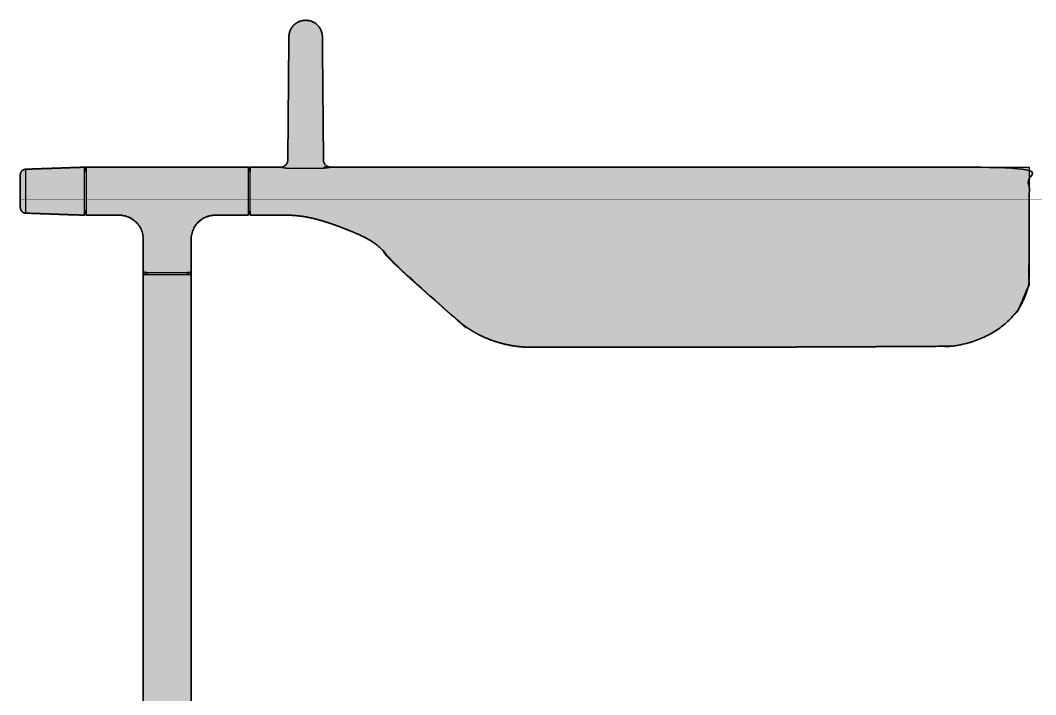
# Model space of a CAD drawing. Header units: millimetres. Extents: x -4 to 710, y 77 to 803.
# Drawn here: x 44.2 to 319.7, y 619.9 to 802.7 of the extents above; entities that cross this region are included whole.
import ezdxf

# ---------------------------------------------------------------- set-up
doc = ezdxf.new("R2010")
doc.units = ezdxf.units.MM
doc.layers.add('Blocks', color=7, linetype='Continuous')
doc.layers.add('Blocks$Fill', color=7, linetype='Continuous', true_color=0xffffff)
doc.layers.add('Blocks$Inner', color=7, linetype='Continuous', lineweight=25, true_color=0x007f00)
doc.layers.add('Blocks$Outline', color=7, linetype='Continuous', lineweight=35, true_color=0xff3f3f)

# ---------------------------------------------------------------- blocks, each defined once
blk = doc.blocks.new('Tab Table Lamp Side')
at = {"layer": 'Blocks$Fill'}
blk.add_hatch(color=256, dxfattribs=at).paths.add_polyline_path([(57.23, -0.8), (56.18, -0.8), (56.18, -1.3), (138.3, -1.3), (220.42, -1.3), (220.42, -0.8), (219.36, -0.8), (219.38, 0), (225.78, 0), (225.78, 8.05), (225.78, 8.1), (225.78, 8.14), (225.78, 8.19), (225.77, 8.24), (225.77, 8.29), (225.76, 8.34), (225.75, 8.39), (225.74, 8.43), (225.73, 8.48), (225.72, 8.53), (225.7, 8.58), (225.69, 8.62), (225.67, 8.67), (225.66, 8.72), (225.64, 8.76), (225.62, 8.81), (225.6, 8.85), (225.58, 8.89), (225.56, 8.93), (225.54, 8.98), (225.51, 9.02), (225.49, 9.06), (225.46, 9.1), (225.44, 9.14), (225.41, 9.18), (225.38, 9.21), (225.35, 9.25), (225.33, 9.29), (225.29, 9.32), (225.26, 9.36), (225.23, 9.39), (225.2, 9.43), (225.16, 9.46), (225.13, 9.5), (225.09, 9.53), (225.05, 9.56), (225.01, 9.59), (224.97, 9.62), (224.93, 9.65), (224.89, 9.68), (224.85, 9.71), (224.81, 9.73), (224.76, 9.76), (224.72, 9.78), (224.68, 9.8), (224.63, 9.83), (224.59, 9.85), (224.54, 9.87), (224.49, 9.88), (224.45, 9.9), (224.4, 9.92), (224.36, 9.93), (224.31, 9.94), (224.26, 9.96), (224.22, 9.97), (224.17, 9.98), (224.11, 9.99), (224.05, 10), (223.99, 10), (223.92, 10.01), (223.89, 10.01), (223.85, 10.01), (223.77, 10.01), (97.76, 10.01), (94.9, 59.19), (94.77, 62.09), (94.73, 65), (94.73, 75.11), (94.73, 295.43), (93.68, 295.43), (93.68, 295.93), (94.73, 295.93), (94.73, 298.74), (94.73, 304.95), (94.73, 305.09), (94.74, 305.24), (94.75, 305.38), (94.76, 305.53), (94.77, 305.68), (94.79, 305.83), (94.81, 305.98), (94.84, 306.13), (94.87, 306.28), (94.9, 306.44), (94.94, 306.59), (94.98, 306.74), (95.03, 306.89), (95.08, 307.04), (95.13, 307.19), (95.19, 307.34), (95.25, 307.49), (95.32, 307.64), (95.39, 307.79), (95.46, 307.94), (95.54, 308.08), (95.62, 308.23), (95.7, 308.37), (95.79, 308.51), (95.89, 308.65), (95.98, 308.79), (96.08, 308.92), (96.19, 309.05), (96.3, 309.18), (96.41, 309.31), (96.52, 309.43), (96.64, 309.55), (96.76, 309.67), (96.88, 309.78), (97.01, 309.89), (97.14, 310), (97.27, 310.11), (97.4, 310.21), (97.54, 310.3), (97.68, 310.4), (97.82, 310.49), (97.96, 310.57), (98.11, 310.65), (98.25, 310.73), (98.4, 310.8), (98.55, 310.87), (98.7, 310.94), (98.85, 311), (99, 311.06), (99.15, 311.11), (99.3, 311.16), (99.45, 311.21), (99.6, 311.25), (99.75, 311.29), (99.91, 311.32), (100.06, 311.35), (100.21, 311.37), (100.36, 311.4), (100.51, 311.42), (100.66, 311.43), (100.8, 311.44), (100.95, 311.45), (101.1, 311.46), (101.24, 311.46), (110.25, 311.46), (110.25, 312.51), (110.76, 312.51), (110.76, 311.49), (110.76, 311.46), (120.77, 311.46), (121.43, 311.45), (122.09, 311.42), (122.75, 311.38), (123.41, 311.33), (124.07, 311.26), (124.73, 311.17), (125.38, 311.07), (126.03, 310.96), (127.23, 310.72), (128.42, 310.44), (129.59, 310.12), (130.76, 309.78), (132.89, 309.09), (134.98, 308.33), (136.94, 307.58), (138.79, 306.82), (140.03, 306.28), (141.25, 305.7), (142.18, 305.23), (142.64, 304.98), (143.09, 304.72), (143.49, 304.48), (143.88, 304.23), (144.26, 303.97), (144.64, 303.71), (145.01, 303.43), (145.38, 303.13), (145.75, 302.83), (146.1, 302.51), (146.48, 302.15), (146.86, 301.77), (147.22, 301.38), (148.27, 300.16), (149.13, 299.2), (150.31, 297.97), (152, 296.34), (157.52, 291.28), (167.13, 282.86), (167.71, 282.37), (168.31, 281.9), (168.31, 281.9), (168.31, 281.89), (168.32, 281.89), (168.32, 281.89), (168.32, 281.89), (168.32, 281.89), (168.33, 281.88), (168.33, 281.88), (168.44, 281.8), (168.91, 281.45), (169.39, 281.12), (169.87, 280.79), (170.36, 280.47), (171.21, 279.95), (172.07, 279.46), (172.95, 278.99), (173.85, 278.56), (174.8, 278.14), (175.65, 277.79), (176.21, 277.58), (176.77, 277.38), (177.34, 277.19), (177.91, 277.01), (178.95, 276.72), (180.01, 276.46), (180.81, 276.28), (181.77, 276.1), (182.63, 275.97), (183.21, 275.89), (183.79, 275.82), (184.38, 275.77), (184.96, 275.73), (185.55, 275.69), (186.13, 275.67), (186.72, 275.66), (205.93, 275.67), (208.17, 275.67), (210.43, 275.67), (215.21, 275.67), (220.42, 275.67), (301.16, 275.94), (301.83, 276.04), (302.5, 276.15), (303.16, 276.27), (303.82, 276.41), (304.47, 276.56), (305.12, 276.72), (305.76, 276.9), (306.4, 277.09), (307.03, 277.3), (307.65, 277.51), (308.26, 277.74), (308.87, 277.99), (309.46, 278.25), (310.05, 278.51), (310.63, 278.8), (311.19, 279.09), (311.75, 279.4), (312.3, 279.71), (312.83, 280.04), (313.35, 280.38), (313.86, 280.73), (314.36, 281.09), (314.85, 281.46), (315.32, 281.85), (315.78, 282.24), (316.22, 282.64), (316.65, 283.05), (317.07, 283.47), (317.47, 283.9), (317.86, 284.33), (318.23, 284.78), (318.58, 285.23), (318.8, 285.52), (319.01, 285.82), (319.22, 286.12), (319.42, 286.43), (319.62, 286.73), (319.8, 287.05), (319.99, 287.36), (320.16, 287.68), (320.39, 288.13), (320.6, 288.57), (320.8, 289.03), (320.99, 289.48), (321.16, 289.94), (321.32, 290.4), (321.46, 290.87), (321.59, 291.33), (321.7, 291.8), (321.79, 292.27), (321.88, 292.74), (321.94, 293.22), (322, 293.69), (322.04, 294.17), (322.06, 294.65), (322.07, 295.13), (322.07, 297.7), (322.07, 300.86), (322.07, 311.1), (322.07, 321.44), (322.07, 323.02), (322.07, 324.48), (132.57, 324.48), (132.56, 324.48), (132.54, 324.48), (132.54, 324.48), (132.49, 324.48), (132.45, 324.48), (132.4, 324.48), (132.35, 324.49), (132.31, 324.5), (132.26, 324.5), (132.22, 324.51), (132.17, 324.52), (132.13, 324.53), (132.08, 324.54), (132.04, 324.56), (131.99, 324.57), (131.95, 324.58), (131.9, 324.6), (131.86, 324.62), (131.82, 324.63), (131.77, 324.65), (131.73, 324.68), (131.69, 324.7), (131.64, 324.72), (131.6, 324.74), (131.56, 324.77), (131.52, 324.79), (131.48, 324.82), (131.44, 324.85), (131.4, 324.88), (131.36, 324.91), (131.32, 324.94), (131.3, 324.96), (131.27, 324.99), (131.24, 325.02), (131.21, 325.04), (131.18, 325.08), (131.14, 325.11), (131.11, 325.15), (131.08, 325.18), (131.05, 325.22), (131.02, 325.26), (130.99, 325.3), (130.96, 325.34), (130.94, 325.38), (130.91, 325.42), (130.88, 325.46), (130.86, 325.51), (130.84, 325.55), (130.82, 325.59), (130.79, 325.64), (130.77, 325.68), (130.76, 325.73), (130.74, 325.78), (130.72, 325.82), (130.71, 325.87), (130.69, 325.92), (130.68, 325.96), (130.67, 326.01), (130.66, 326.06), (130.65, 326.11), (130.64, 326.16), (130.63, 326.2), (130.63, 326.25), (130.62, 326.3), (130.62, 326.35), (130.62, 326.4), (130.62, 326.44), (130.32, 359.84), (130.32, 359.97), (130.31, 360.08), (130.31, 360.2), (130.29, 360.32), (130.28, 360.43), (130.26, 360.55), (130.24, 360.67), (130.21, 360.79), (130.19, 360.9), (130.15, 361.02), (130.12, 361.13), (130.08, 361.25), (130.04, 361.36), (130, 361.48), (129.95, 361.59), (129.9, 361.7), (129.85, 361.81), (129.79, 361.92), (129.73, 362.02), (129.67, 362.13), (129.61, 362.23), (129.54, 362.33), (129.47, 362.43), (129.4, 362.53), (129.32, 362.62), (129.25, 362.71), (129.17, 362.8), (129.09, 362.89), (129, 362.98), (128.92, 363.06), (128.83, 363.14), (128.74, 363.21), (128.65, 363.29), (128.58, 363.35), (128.5, 363.4), (128.43, 363.46), (128.35, 363.51), (128.27, 363.57), (128.19, 363.62), (128.11, 363.67), (128.02, 363.71), (127.94, 363.76), (127.85, 363.8), (127.77, 363.85), (127.68, 363.89), (127.59, 363.93), (127.5, 363.96), (127.41, 364), (127.32, 364.03), (127.23, 364.06), (127.14, 364.09), (127.04, 364.12), (126.95, 364.14), (126.86, 364.17), (126.76, 364.19), (126.67, 364.21), (126.57, 364.23), (126.48, 364.24), (126.38, 364.25), (126.29, 364.26), (126.19, 364.27), (126.1, 364.28), (126.01, 364.29), (125.91, 364.29), (125.82, 364.29), (125.74, 364.29), (125.62, 364.29), (125.5, 364.28), (125.38, 364.27), (125.25, 364.26), (125.13, 364.25), (125.01, 364.23), (124.89, 364.21), (124.77, 364.18), (124.65, 364.16), (124.53, 364.12), (124.41, 364.09), (124.29, 364.05), (124.17, 364.01), (124.05, 363.96), (123.94, 363.91), (123.82, 363.86), (123.71, 363.81), (123.6, 363.75), (123.49, 363.69), (123.38, 363.62), (123.27, 363.56), (123.17, 363.49), (123.07, 363.42), (122.97, 363.34), (122.87, 363.26), (122.78, 363.18), (122.68, 363.1), (122.6, 363.02), (122.51, 362.93), (122.43, 362.84), (122.34, 362.75), (122.27, 362.66), (122.17, 362.54), (122.08, 362.42), (121.99, 362.3), (121.91, 362.17), (121.83, 362.03), (121.75, 361.9), (121.68, 361.76), (121.62, 361.62), (121.56, 361.48), (121.5, 361.33), (121.45, 361.18), (121.41, 361.04), (121.36, 360.89), (121.33, 360.73), (121.3, 360.58), (121.28, 360.43), (121.26, 360.28), (121.25, 360.19), (121.24, 360.1), (121.24, 360), (121.23, 359.91), (121.23, 359.84), (120.94, 326.44), (120.94, 326.39), (120.94, 326.35), (120.93, 326.3), (120.93, 326.25), (120.92, 326.2), (120.91, 326.15), (120.91, 326.1), (120.9, 326.06), (120.89, 326.01), (120.87, 325.96), (120.86, 325.91), (120.85, 325.87), (120.83, 325.82), (120.82, 325.77), (120.8, 325.73), (120.78, 325.68), (120.76, 325.64), (120.74, 325.6), (120.72, 325.55), (120.7, 325.51), (120.67, 325.47), (120.65, 325.42), (120.62, 325.38), (120.59, 325.34), (120.57, 325.3), (120.54, 325.26), (120.51, 325.22), (120.48, 325.19), (120.45, 325.15), (120.41, 325.11), (120.38, 325.08), (120.35, 325.04), (120.31, 325.01), (120.27, 324.98), (120.24, 324.95), (120.2, 324.91), (120.16, 324.88), (120.12, 324.85), (120.08, 324.83), (120.04, 324.8), (120, 324.77), (119.96, 324.75), (119.92, 324.72), (119.88, 324.7), (119.84, 324.68), (119.79, 324.66), (119.75, 324.64), (119.7, 324.62), (119.66, 324.6), (119.61, 324.59), (119.57, 324.57), (119.52, 324.56), (119.48, 324.54), (119.43, 324.53), (119.39, 324.52), (119.34, 324.51), (119.3, 324.5), (119.26, 324.5), (119.22, 324.49), (119.17, 324.49), (119.13, 324.48), (119.09, 324.48), (119.05, 324.48), (119.01, 324.48), (110.76, 324.48), (110.76, 324.22), (110.76, 323.43), (110.25, 323.43), (110.25, 324.48), (66.19, 324.48), (66.19, 323.27), (65.79, 323.27), (65.79, 324.48), (49.81, 323.92), (49.78, 323.92), (49.74, 323.91), (49.71, 323.91), (49.67, 323.91), (49.64, 323.9), (49.6, 323.9), (49.57, 323.89), (49.53, 323.88), (49.5, 323.87), (49.46, 323.86), (49.43, 323.85), (49.39, 323.84), (49.36, 323.83), (49.32, 323.82), (49.29, 323.8), (49.26, 323.79), (49.22, 323.77), (49.19, 323.76), (49.16, 323.74), (49.13, 323.72), (49.09, 323.71), (49.06, 323.69), (49.03, 323.67), (49, 323.65), (48.97, 323.63), (48.94, 323.6), (48.92, 323.58), (48.89, 323.56), (48.86, 323.53), (48.84, 323.51), (48.81, 323.49), (48.79, 323.46), (48.76, 323.44), (48.74, 323.41), (48.71, 323.38), (48.69, 323.35), (48.67, 323.33), (48.65, 323.3), (48.63, 323.27), (48.61, 323.24), (48.59, 323.21), (48.57, 323.18), (48.55, 323.14), (48.53, 323.11), (48.52, 323.08), (48.5, 323.05), (48.49, 323.01), (48.47, 322.98), (48.46, 322.95), (48.45, 322.91), (48.44, 322.88), (48.43, 322.84), (48.42, 322.81), (48.41, 322.77), (48.4, 322.74), (48.39, 322.7), (48.38, 322.67), (48.38, 322.63), (48.37, 322.6), (48.37, 322.56), (48.37, 322.52), (48.37, 322.49), (48.36, 322.45), (48.36, 322.42), (48.36, 321.79), (48.36, 320.8), (48.36, 320.75), (48.36, 315.58), (48.36, 315.56), (48.36, 313.92), (48.36, 313.88), (48.36, 313.84), (48.36, 313.74), (48.36, 313.66), (48.36, 313.6), (48.36, 313.55), (48.36, 313.52), (48.36, 313.52), (48.37, 313.41), (48.37, 313.39), (48.37, 313.36), (48.37, 313.33), (48.38, 313.31), (48.38, 313.28), (48.39, 313.26), (48.39, 313.23), (48.4, 313.2), (48.4, 313.18), (48.41, 313.15), (48.42, 313.13), (48.42, 313.1), (48.43, 313.08), (48.44, 313.05), (48.45, 313.03), (48.46, 313), (48.46, 312.98), (48.47, 312.95), (48.48, 312.93), (48.5, 312.9), (48.51, 312.87), (48.53, 312.83), (48.55, 312.8), (48.57, 312.76), (48.59, 312.73), (48.61, 312.7), (48.63, 312.66), (48.65, 312.63), (48.68, 312.6), (48.7, 312.57), (48.72, 312.54), (48.75, 312.51), (48.78, 312.48), (48.8, 312.45), (48.83, 312.43), (48.86, 312.4), (48.88, 312.38), (48.91, 312.36), (48.93, 312.34), (48.96, 312.32), (48.99, 312.3), (49.01, 312.28), (49.04, 312.26), (49.07, 312.24), (49.1, 312.23), (49.12, 312.21), (49.15, 312.19), (49.18, 312.18), (49.21, 312.16), (49.24, 312.15), (49.27, 312.14), (49.3, 312.12), (49.33, 312.11), (49.37, 312.1), (49.4, 312.09), (49.43, 312.08), (49.46, 312.07), (49.49, 312.06), (49.52, 312.05), (49.56, 312.05), (49.59, 312.04), (49.62, 312.03), (49.65, 312.03), (49.68, 312.03), (49.72, 312.02), (49.75, 312.02), (49.78, 312.02), (49.81, 312.02), (65.79, 311.46), (65.79, 312.37), (65.79, 312.66), (66.19, 312.66), (66.19, 311.46), (75.2, 311.46), (75.35, 311.46), (75.49, 311.45), (75.64, 311.44), (75.79, 311.43), (75.94, 311.42), (76.09, 311.4), (76.24, 311.37), (76.39, 311.35), (76.54, 311.32), (76.69, 311.29), (76.84, 311.25), (76.99, 311.21), (77.15, 311.16), (77.3, 311.11), (77.45, 311.06), (77.6, 311), (77.75, 310.94), (77.9, 310.87), (78.05, 310.8), (78.19, 310.73), (78.34, 310.65), (78.48, 310.57), (78.62, 310.49), (78.77, 310.4), (78.9, 310.3), (79.04, 310.21), (79.17, 310.11), (79.31, 310), (79.44, 309.89), (79.56, 309.78), (79.69, 309.67), (79.81, 309.55), (79.92, 309.43), (80.04, 309.31), (80.15, 309.18), (80.26, 309.05), (80.36, 308.92), (80.46, 308.79), (80.56, 308.65), (80.65, 308.51), (80.74, 308.37), (80.83, 308.23), (80.91, 308.08), (80.99, 307.94), (81.06, 307.79), (81.13, 307.64), (81.19, 307.49), (81.26, 307.34), (81.31, 307.19), (81.37, 307.04), (81.42, 306.89), (81.46, 306.74), (81.5, 306.59), (81.54, 306.44), (81.57, 306.28), (81.6, 306.13), (81.63, 305.98), (81.65, 305.83), (81.67, 305.68), (81.69, 305.53), (81.7, 305.38), (81.71, 305.24), (81.71, 305.09), (81.71, 304.95), (81.71, 295.93), (82.76, 295.93), (82.76, 295.43), (81.71, 295.43), (81.71, 75.11), (81.71, 65), (81.67, 62.09), (81.54, 59.19), (78.68, 10.01), (52.81, 10.01), (52.68, 10.01), (52.65, 10.01), (52.62, 10.01), (52.56, 10), (52.49, 9.99), (52.43, 9.98), (52.36, 9.96), (52.3, 9.95), (52.23, 9.93), (52.17, 9.91), (52.1, 9.89), (52.04, 9.86), (52, 9.84), (51.95, 9.82), (51.91, 9.8), (51.87, 9.78), (51.83, 9.76), (51.79, 9.73), (51.74, 9.71), (51.7, 9.68), (51.66, 9.65), (51.63, 9.63), (51.59, 9.6), (51.55, 9.57), (51.51, 9.54), (51.48, 9.51), (51.44, 9.47), (51.41, 9.44), (51.37, 9.41), (51.34, 9.37), (51.31, 9.33), (51.27, 9.3), (51.24, 9.26), (51.21, 9.22), (51.19, 9.18), (51.16, 9.14), (51.13, 9.1), (51.1, 9.06), (51.08, 9.02), (51.06, 8.98), (51.03, 8.93), (51.01, 8.89), (50.99, 8.85), (50.97, 8.8), (50.95, 8.76), (50.93, 8.71), (50.92, 8.67), (50.9, 8.62), (50.89, 8.57), (50.88, 8.53), (50.86, 8.48), (50.85, 8.43), (50.84, 8.39), (50.83, 8.34), (50.83, 8.29), (50.82, 8.24), (50.82, 8.19), (50.81, 8.14), (50.81, 8.1), (50.81, 8.05), (50.78, 0), (57.23, 0)], flags=0)
at = {"layer": 'Blocks$Inner'}
for p, q in [((125.74, 364.29), (125.74, 364.29)), ((65.79, 323.27), (66.19, 323.27)), ((110.25, 323.43), (110.76, 323.43)), ((48.36, 315.56), (48.36, 315.58)), ((48.36, 313.59), (48.36, 313.6)), ((48.36, 313.52), (48.36, 313.52)), ((49.81, 312.39), (49.81, 312.37)), ((49.81, 312.21), (49.81, 312.2)), ((66.19, 312.66), (65.79, 312.66)), ((110.76, 312.51), (110.25, 312.51)), ((82.76, 295.43), (82.76, 295.93)), ((93.68, 295.93), (93.68, 295.43))]:
    blk.add_line(p, q, dxfattribs=at)
for points in [[(48.36, 313.52), (48.36, 313.55), (48.36, 313.66), (48.36, 313.7), (48.36, 313.74), (48.36, 313.84), (48.36, 313.87), (48.36, 313.92), (48.36, 313.97), (48.36, 314.03), (48.36, 314.1), (48.36, 314.35), (48.36, 314.45), (48.36, 314.51), (48.36, 314.55), (48.36, 314.6), (48.36, 315.57), (48.36, 315.6), (48.36, 315.88), (48.36, 315.91), (48.36, 315.94), (48.36, 317.17), (48.36, 317.37), (48.36, 317.49), (48.36, 317.6), (48.36, 317.63), (48.36, 317.71), (48.36, 317.76), (48.36, 317.79), (48.36, 317.89), (48.36, 317.92), (48.36, 318.11), (48.36, 318.15), (48.36, 318.17), (48.36, 318.28), (48.36, 318.3), (48.36, 318.36), (48.36, 318.44), (48.36, 318.53), (48.36, 318.61), (48.36, 318.65), (48.36, 318.7), (48.36, 318.89), (48.36, 318.93), (48.36, 318.97), (48.36, 319.01), (48.36, 319.03), (48.36, 319.06), (48.36, 319.1), (48.36, 319.12), (48.36, 319.18), (48.36, 319.23), (48.36, 319.29), (48.36, 319.35), (48.36, 319.56), (48.36, 319.74), (48.36, 319.77), (48.36, 319.82), (48.36, 319.87), (48.36, 319.93), (48.36, 319.96), (48.36, 320.03), (48.36, 320.06), (48.36, 320.32), (48.36, 320.41), (48.36, 320.51), (48.36, 320.53), (48.36, 320.69), (48.36, 320.75), (48.36, 320.8), (48.36, 322.42)], [(65.79, 312.37), (65.79, 317.51), (65.79, 317.68), (65.79, 324.48), (49.81, 323.92), (49.81, 319.81), (49.81, 312.85), (49.81, 312.8), (49.81, 312.76), (49.81, 312.66), (49.81, 312.62), (49.81, 312.54), (49.81, 312.5), (49.81, 312.38), (49.81, 312.3), (49.81, 312.21), (49.81, 312.12), (49.81, 312.07), (49.81, 312.02), (65.79, 311.46)], [(101.24, 311.46), (110.25, 311.46), (110.25, 324.48), (66.19, 324.48), (66.19, 311.46), (75.2, 311.46)], [(110.76, 324.48), (119.01, 324.48)], [(48.36, 321.64), (48.36, 321.66), (48.36, 321.79)], [(48.36, 313.87), (48.36, 313.87), (48.36, 313.88)], [(120.77, 311.46), (110.76, 311.46), (110.76, 311.49)], [(81.71, 304.95), (81.71, 295.93), (94.73, 295.93), (94.73, 298.74), (94.73, 304.95)], [(322.07, 300.86), (322.07, 297.7), (322.07, 295.13)], [(81.71, 65), (81.71, 75.11), (81.71, 295.43), (94.73, 295.43), (94.73, 75.11), (94.73, 65)]]:
    blk.add_lwpolyline(points, dxfattribs=at)
for centre, radius, start, end in [((115.02, 364.29), 10.72, 359.9987, 0.0028), ((125.7, 359.8), 4.46, 171.8448, 173.7584)]:
    blk.add_arc(centre, radius, start, end, dxfattribs=at)
at = {"layer": 'Blocks$Inner', "extrusion": (0, 0, -1)}
for centre, start, end in [((-75.2, 304.95), 90.0002, 179.9998), ((-101.24, 304.95), 0.0002, 89.9998)]:
    blk.add_arc(centre, 6.51, start, end, dxfattribs=at)
at = {"layer": 'Blocks$Inner'}
for points, weights, degree in [([(125.74, 364.29), (123.62, 364.29), (122.27, 362.66)], [1, 0.905383802412, 1], 2), ([(128.65, 363.29), (127.41, 364.29), (125.82, 364.29)], [1, 0.943020144733, 1], 2), ([(122.27, 362.66), (121.27, 361.47), (121.23, 359.91)], [1, 0.944409822283, 1], 2), ([(130.32, 359.97), (130.25, 362.01), (128.65, 363.29)], [1, 0.909780471651, 1], 2), ([(121.23, 359.91), (121.23, 359.88), (121.23, 359.84)], [1, 0.999972168827, 1], 2), ([(130.32, 359.84), (130.32, 359.91), (130.32, 359.97)], [1, 0.99990423583, 1], 2), ([(120.59, 325.34), (120.48, 325.18), (120.35, 325.04)], [1, 0.995224701149, 1], 2), ([(120.78, 325.68), (120.7, 325.5), (120.59, 325.34)], [1, 0.995217336328, 1], 2), ([(120.9, 326.06), (120.86, 325.86), (120.78, 325.68)], [1, 0.995209618048, 1], 2), ([(120.94, 326.44), (120.94, 326.25), (120.9, 326.06)], [1, 0.995236385901, 1], 2), ([(131.21, 325.04), (130.83, 325.42), (130.62, 325.91), (130.62, 326.44)], [1, 0.949492714424, 0.949492714424, 1], 3), ([(119.34, 324.51), (119.18, 324.48), (119.01, 324.48)], [1, 0.996263484959, 1], 2), ([(119.7, 324.62), (119.53, 324.55), (119.34, 324.51)], [1, 0.995372604638, 1], 2), ([(120.04, 324.8), (119.88, 324.69), (119.7, 324.62)], [1, 0.99525990683, 1], 2), ([(120.35, 325.04), (120.21, 324.91), (120.04, 324.8)], [1, 0.995234878244, 1], 2), ([(65.79, 311.46), (65.79, 311.47), (65.79, 312.37)], [0.867596362833, 0.898902543513, 1], 2), ([(147.57, 300.98), (147.11, 301.52), (146.62, 302.03), (146.1, 302.51)], [1, 0.998686926858, 0.998686926858, 1], 3), ([(322.07, 295.13), (322.07, 293.85), (321.9, 292.57), (321.59, 291.33)], [1, 0.994769940404, 0.994769940404, 1], 3), ([(320.16, 287.68), (319.7, 286.83), (319.17, 286.01), (318.58, 285.23)], [1, 0.997853408096, 0.997853408096, 1], 3), ([(167.13, 282.86), (167.08, 282.9), (167.03, 282.94)], [1, 0.999997683761, 1], 2), ([(170.36, 280.47), (168.66, 281.55), (167.13, 282.86)], [1, 0.997658804052, 1], 2), ([(173.85, 278.56), (172.04, 279.4), (170.36, 280.47)], [1, 0.997802033226, 1], 2), ([(182.05, 276.06), (181.91, 276.08), (181.77, 276.1)], [1, 0.999990342393, 1], 2), ([(186.72, 275.66), (184.37, 275.68), (182.05, 276.06)], [1, 0.997056410773, 1], 2), ([(205.93, 275.67), (201.46, 275.67), (186.72, 275.66)], [1, 0.999999996347, 1], 2), ([(208.17, 275.67), (207.05, 275.67), (205.93, 275.67)], [1, 0.999999999981, 1], 2), ([(210.43, 275.67), (209.3, 275.67), (208.17, 275.67)], [1, 0.999999999975, 1], 2), ([(215.21, 275.67), (212.82, 275.67), (210.43, 275.67)], [1, 0.999999999971, 1], 2), ([(220.42, 275.67), (217.81, 275.67), (215.21, 275.67)], [1, 0.999999999998, 1], 2), ([(301.16, 275.94), (258.73, 275.67), (220.42, 275.67)], [1, 0.999999999962, 1], 2)]:
    blk.add_rational_spline(points, weights, degree=degree, dxfattribs=at)
for points, degree in [([(125.82, 364.29), (125.74, 364.29)], 1), ([(121.23, 359.84), (120.94, 326.44)], 1), ([(130.62, 326.44), (130.32, 359.84)], 1), ([(121.93, 324.19), (129.62, 324.19)], 1), ([(132.57, 324.48), (322.07, 324.48)], 1), ([(322.07, 324.48), (322.07, 323.75), (322.07, 323.02)], 2), ([(322.07, 323.02), (322.07, 322.23), (322.07, 321.44)], 2), ([(322.07, 321.44), (322.07, 316.27), (322.07, 311.1)], 2), ([(126.03, 310.96), (124.3, 311.28), (122.54, 311.46), (120.77, 311.46)], 3), ([(130.76, 309.78), (129.21, 310.26), (127.63, 310.66), (126.03, 310.96)], 3), ([(322.07, 311.1), (322.07, 305.98), (322.07, 300.86)], 2), ([(167.03, 282.94), (151.09, 296.74), (149.37, 298.85), (147.57, 300.98)], 3), ([(321.59, 291.33), (321.27, 290.08), (320.79, 288.86), (320.16, 287.68)], 3), ([(318.58, 285.23), (316.36, 282.31), (313.32, 279.77), (309.61, 277.79), (305.46, 276.5), (301.16, 275.94)], 5)]:
    blk.add_open_spline(points, degree=degree, dxfattribs=at)
for points, weights, degree, knots in [([(48.36, 322.42), (48.36, 323.02), (48.79, 323.46), (49.21, 323.9), (49.81, 323.92)], [1, 0.927228818133, 1, 0.92718730732, 1], 2, [3.190962, 3.190962, 3.190962, 4.342499, 4.342499, 5.494388, 5.494388, 5.494388]), ([(110.76, 311.49), (110.76, 312.17), (110.76, 318.64), (110.76, 324.42), (110.76, 324.48)], [1, 0.707106781187, 1, 0.730261547764, 1], 2, [244.776874, 244.776874, 244.776874, 246.361208, 246.361208, 247.820292, 247.820292, 247.820292]), ([(49.81, 312.02), (49.46, 312.03), (49.13, 312.16), (48.86, 312.4), (48.82, 312.44), (48.75, 312.51), (48.62, 312.67), (48.47, 312.93), (48.39, 313.2), (48.37, 313.41), (48.37, 313.48), (48.36, 313.52)], [1, 0.959744892782, 0.959744892782, 1, 1, 1, 1, 1, 1, 1, 1, 1], 3, [0, 0, 0, 0, 1.047858, 1.047858, 1.047858, 1.203863, 1.359463, 1.671117, 2.095321, 2.200077, 2.303791, 2.303791, 2.303791, 2.303791]), ([(168.44, 281.8), (168.38, 281.84), (168.33, 281.88), (168.32, 281.89), (168.31, 281.9)], [1, 0.999978117268, 1, 0.999999418667, 1], 2, [0, 0, 0, 0.1382543, 0.1382543, 0.1628631, 0.1628631, 0.1628631]), ([(175.65, 277.79), (176.76, 277.36), (177.91, 277.01), (178.95, 276.7), (180.01, 276.46), (180.41, 276.36), (180.81, 276.28)], [1, 0.999264080675, 1, 0.999423342958, 1, 0.999917380555, 1], 2, [0, 0, 0, 2.388105, 2.388105, 4.554805, 4.554805, 5.376893, 5.376893, 5.376893])]:
    blk.add_rational_spline(points, weights, degree=degree, knots=knots, dxfattribs=at)
for points, degree, knots in [([(119.01, 324.48), (119.11, 324.47), (119.29, 324.45), (119.53, 324.4), (120.1, 324.31), (120.79, 324.23), (121.16, 324.2), (121.55, 324.19), (121.93, 324.19)], 5, [23.58604, 23.58604, 23.58604, 23.58604, 23.58604, 23.58604, 25.562997, 25.562997, 25.562997, 27.590381, 27.590381, 27.590381, 27.590381, 27.590381, 27.590381]), ([(129.62, 324.19), (130.13, 324.19), (130.64, 324.21), (131.13, 324.27), (131.79, 324.37), (132.27, 324.44), (132.41, 324.46), (132.51, 324.48), (132.57, 324.48)], 5, [28.359064, 28.359064, 28.359064, 28.359064, 28.359064, 28.359064, 31.050482, 31.050482, 31.050482, 32.450508, 32.450508, 32.450508, 32.450508, 32.450508, 32.450508]), ([(132.54, 324.48), (132.29, 324.48), (131.92, 324.56), (131.53, 324.78), (131.33, 324.93), (131.25, 325.01), (131.21, 325.04)], 3, [-3.038107, -3.038107, -3.038107, -3.038107, -2.292922, -1.907409, -1.713728, -1.558306, -1.558306, -1.558306, -1.558306]), ([(138.79, 306.82), (137.61, 307.32), (136.3, 307.84), (133.62, 308.84), (132.17, 309.35), (130.76, 309.78)], 3, [224.78006, 224.78006, 224.78006, 224.78006, 229.119742, 229.119742, 233.601647, 233.601647, 233.601647, 233.601647]), ([(146.1, 302.51), (145.87, 302.73), (145.39, 303.14), (144.4, 303.9), (143.04, 304.78), (141.08, 305.82), (139.62, 306.47), (138.79, 306.82)], 3, [216.268111, 216.268111, 216.268111, 216.268111, 217.217668, 218.154898, 219.997652, 222.08376, 224.78006, 224.78006, 224.78006, 224.78006]), ([(181.77, 276.1), (178.96, 276.58), (176.36, 277.4), (173.92, 278.52), (173.88, 278.54), (173.85, 278.56)], 3, [205.7693728, 205.7693728, 205.7693728, 205.7693728, 205.82894311, 205.82894311, 205.82991928, 205.82991928, 205.82991928, 205.82991928])]:
    blk.add_open_spline(points, degree=degree, knots=knots, dxfattribs=at)
at = {"layer": 'Blocks$Outline'}
for points in [[(66.19, 323.27), (65.79, 323.27)], [(110.76, 323.43), (110.25, 323.43)], [(48.36, 315.58), (48.36, 315.56)], [(65.79, 312.66), (66.19, 312.66)], [(110.25, 312.51), (110.76, 312.51)], [(82.76, 295.93), (82.76, 295.43)], [(93.68, 295.43), (93.68, 295.93)]]:
    blk.add_lwpolyline(points, dxfattribs=at)
for points, weights, degree, knots in [([(132.54, 324.48), (132.39, 324.48), (132.24, 324.5), (132.1, 324.53), (131.88, 324.6), (131.68, 324.7), (131.61, 324.74), (131.51, 324.8), (131.42, 324.87), (131.38, 324.89), (131.33, 324.93), (131.28, 324.98), (131.25, 325), (131.23, 325.02), (131.21, 325.04), (130.99, 325.26), (130.81, 325.53), (130.68, 325.82), (130.62, 326.13), (130.62, 326.44), (130.56, 333.12), (130.5, 339.8), (130.44, 346.48), (130.38, 353.16), (130.32, 359.84), (130.32, 359.87), (130.32, 359.89), (130.32, 359.92), (130.32, 359.94), (130.32, 359.97), (130.29, 360.74), (130.1, 361.5), (129.75, 362.2), (129.25, 362.81), (128.65, 363.29), (128.17, 363.68), (127.63, 363.98), (127.05, 364.19), (126.43, 364.29), (125.82, 364.29), (125.8, 364.29), (125.79, 364.29), (125.77, 364.29), (125.75, 364.29), (125.74, 364.29), (124.94, 364.29), (124.15, 364.12), (123.41, 363.77), (122.78, 363.28), (122.27, 362.66), (121.95, 362.28), (121.69, 361.86), (121.48, 361.4), (121.35, 360.92), (121.28, 360.43)], [1, 1, 1, 1, 1, 1, 1, 1, 1, 1, 1, 1, 1, 1, 1, 0.969695628655, 0.954543442982, 0.954543442982, 0.969695628655, 1, 1, 1, 1, 1, 1, 0.999961694332, 0.999942541498, 0.999942541498, 0.999961694332, 1, 0.96391218866, 0.94586828299, 0.94586828299, 0.96391218866, 1, 0.977208057893, 0.96581208684, 0.96581208684, 0.977208057893, 1, 1, 1, 1, 1, 1, 0.962153520965, 0.943230281447, 0.943230281447, 0.962153520965, 1, 0.981676985453, 0.970903255596, 0.967678810432, 0.972003649959, 0.983877774177], 5, [-3.038107, -3.038107, -3.038107, -3.038107, -3.038107, -3.038107, -2.292922, -2.292922, -2.292922, -1.907409, -1.907409, -1.907409, -1.713728, -1.713728, -1.713728, -1.558306, -1.558306, -1.558306, -1.558306, -1.558306, 0, 0, 0, 0, 0, 3.340092, 3.340092, 3.340092, 3.340092, 3.340092, 3.352415, 3.352415, 3.352415, 3.352415, 3.352415, 7.179344, 7.179344, 7.179344, 7.179344, 7.179344, 10.241517, 10.241517, 10.241517, 10.241517, 10.241517, 10.249349, 10.249349, 10.249349, 10.249349, 10.249349, 14.203791, 14.203791, 14.203791, 14.203791, 14.203791, 16.668744, 16.668744, 16.668744, 16.668744, 16.668744, 16.668744]), ([(121.26, 360.28), (121.25, 360.21), (121.24, 360.13), (121.24, 360.06), (121.23, 359.98), (121.23, 359.91), (121.23, 359.9), (121.23, 359.88), (121.23, 359.87), (121.23, 359.86), (121.23, 359.84), (121.17, 353.16), (121.11, 346.48), (121.06, 339.8), (121, 333.12), (120.94, 326.44), (120.94, 326.37), (120.93, 326.29), (120.93, 326.21), (120.91, 326.13), (120.9, 326.06), (120.88, 325.98), (120.86, 325.9), (120.84, 325.83), (120.81, 325.76), (120.78, 325.68), (120.75, 325.61), (120.72, 325.54), (120.68, 325.47), (120.64, 325.41), (120.59, 325.34), (120.55, 325.28), (120.5, 325.22), (120.45, 325.16), (120.4, 325.1), (120.35, 325.04), (120.29, 324.99), (120.23, 324.94), (120.17, 324.89), (120.11, 324.84), (120.04, 324.8), (119.98, 324.76), (119.91, 324.72), (119.85, 324.68), (119.77, 324.65), (119.7, 324.62), (119.63, 324.59), (119.56, 324.57), (119.49, 324.54), (119.41, 324.53), (119.34, 324.51), (119.27, 324.5), (119.21, 324.49), (119.14, 324.48), (119.07, 324.48), (119.01, 324.48)], [0.987758401429, 0.989853837833, 0.992125715891, 0.994574035605, 0.997198796975, 1, 0.999988867531, 0.999983301296, 0.999983301296, 0.999988867531, 1, 1, 1, 1, 1, 1, 0.99809455436, 0.997141831541, 0.997141831541, 0.99809455436, 1, 0.998083847219, 0.997125770829, 0.997125770829, 0.998083847219, 1, 0.998086934531, 0.997130401797, 0.997130401797, 0.998086934531, 1, 0.99808988046, 0.997134820689, 0.997134820689, 0.99808988046, 1, 0.998093951297, 0.997140926946, 0.997140926946, 0.998093951297, 1, 0.998103962732, 0.997155944098, 0.997155944098, 0.998103962732, 1, 0.998149041855, 0.997223562783, 0.997223562783, 0.998149041855, 1, 0.998505393984, 0.997758090976, 0.997758090976, 0.998505393984, 1], 5, [16.818319, 16.818319, 16.818319, 16.818319, 16.818319, 16.818319, 17.195158, 17.195158, 17.195158, 17.195158, 17.195158, 17.201801, 17.201801, 17.201801, 17.201801, 17.201801, 20.54189, 20.54189, 20.54189, 20.54189, 20.54189, 20.930505, 20.930505, 20.930505, 20.930505, 20.930505, 21.320386, 21.320386, 21.320386, 21.320386, 21.320386, 21.709892, 21.709892, 21.709892, 21.709892, 21.709892, 22.09876, 22.09876, 22.09876, 22.09876, 22.09876, 22.48649, 22.48649, 22.48649, 22.48649, 22.48649, 22.871834, 22.871834, 22.871834, 22.871834, 22.871834, 23.250847, 23.250847, 23.250847, 23.250847, 23.250847, 23.58604, 23.58604, 23.58604, 23.58604, 23.58604, 23.58604]), ([(49.81, 323.92), (49.42, 323.9), (49.06, 323.74), (48.79, 323.46), (48.51, 323.18), (48.36, 322.81), (48.36, 322.42), (48.36, 322.21), (48.36, 321.95), (48.36, 321.41), (48.36, 321.08), (48.36, 320.8), (48.36, 320.78), (48.36, 320.77), (48.36, 320.75), (48.36, 320.73), (48.36, 320.71), (48.36, 320.69), (48.36, 320.64), (48.36, 320.58), (48.36, 320.53), (48.36, 320.52), (48.36, 320.52), (48.36, 320.51), (48.36, 320.48), (48.36, 320.44), (48.36, 320.41), (48.36, 320.38), (48.36, 320.35), (48.36, 320.32), (48.36, 320.23), (48.36, 320.15), (48.36, 320.06), (48.36, 320.05), (48.36, 320.04), (48.36, 320.03), (48.36, 320), (48.36, 319.98), (48.36, 319.96), (48.36, 319.95), (48.36, 319.94), (48.36, 319.93), (48.36, 319.91), (48.36, 319.89), (48.36, 319.87), (48.36, 319.85), (48.36, 319.84), (48.36, 319.82), (48.36, 319.8), (48.36, 319.78), (48.36, 319.77), (48.36, 319.76), (48.36, 319.75), (48.36, 319.74), (48.36, 319.68), (48.36, 319.62), (48.36, 319.56), (48.36, 319.49), (48.36, 319.42), (48.36, 319.35), (48.36, 319.33), (48.36, 319.31), (48.36, 319.29), (48.36, 319.27), (48.36, 319.25), (48.36, 319.23), (48.36, 319.21), (48.36, 319.19), (48.36, 319.18), (48.36, 319.16), (48.36, 319.14), (48.36, 319.12), (48.36, 319.11), (48.36, 319.11), (48.36, 319.1), (48.36, 319.09), (48.36, 319.08), (48.36, 319.06), (48.36, 319.05), (48.36, 319.04), (48.36, 319.03), (48.36, 319.02), (48.36, 319.01), (48.36, 319.01), (48.36, 318.99), (48.36, 318.98), (48.36, 318.97), (48.36, 318.95), (48.36, 318.94), (48.36, 318.93), (48.36, 318.92), (48.36, 318.91), (48.36, 318.89), (48.36, 318.83), (48.36, 318.76), (48.36, 318.7), (48.36, 318.68), (48.36, 318.67), (48.36, 318.65), (48.36, 318.64), (48.36, 318.62), (48.36, 318.61), (48.36, 318.58), (48.36, 318.55), (48.36, 318.53), (48.36, 318.5), (48.36, 318.47), (48.36, 318.44), (48.36, 318.41), (48.36, 318.39), (48.36, 318.36), (48.36, 318.34), (48.36, 318.32), (48.36, 318.3), (48.36, 318.29), (48.36, 318.28), (48.36, 318.28), (48.36, 318.24), (48.36, 318.21), (48.36, 318.17), (48.36, 318.17), (48.36, 318.16), (48.36, 318.15), (48.36, 318.14), (48.36, 318.12), (48.36, 318.11), (48.36, 318.04), (48.36, 317.98), (48.36, 317.92), (48.36, 317.91), (48.36, 317.9), (48.36, 317.89), (48.36, 317.86), (48.36, 317.83), (48.36, 317.79), (48.36, 317.78), (48.36, 317.77), (48.36, 317.76), (48.36, 317.74), (48.36, 317.73), (48.36, 317.71), (48.36, 317.68), (48.36, 317.66), (48.36, 317.63), (48.36, 317.62), (48.36, 317.61), (48.36, 317.6), (48.36, 317.56), (48.36, 317.53), (48.36, 317.49), (48.36, 317.45), (48.36, 317.41), (48.36, 317.37), (48.36, 317.3), (48.36, 317.23), (48.36, 317.17), (48.36, 316.76), (48.36, 316.35), (48.36, 315.94), (48.36, 315.93), (48.36, 315.92), (48.36, 315.91), (48.36, 315.9), (48.36, 315.89), (48.36, 315.88), (48.36, 315.78), (48.36, 315.69), (48.36, 315.6), (48.36, 315.59), (48.36, 315.58), (48.36, 315.58)], [1, 0.95145820488, 0.95145820488, 1, 0.951485878756, 0.951485878756, 1, 1, 1, 1, 1, 1, 1, 1, 1, 1, 1, 1, 1, 1, 1, 1, 1, 1, 1, 1, 1, 1, 1, 1, 1, 1, 1, 1, 1, 1, 1, 1, 1, 1, 1, 1, 1, 1, 1, 1, 1, 1, 1, 1, 1, 1, 1, 1, 1, 1, 1, 1, 1, 1, 1, 1, 1, 1, 1, 1, 1, 1, 1, 1, 1, 1, 1, 1, 1, 1, 1, 1, 1, 1, 1, 1, 1, 1, 1, 1, 1, 1, 1, 1, 1, 1, 1, 1, 1, 1, 1, 1, 1, 1, 1, 1, 1, 1, 1, 1, 1, 1, 1, 1, 1, 1, 1, 1, 1, 1, 1, 1, 1, 1, 1, 1, 1, 1, 1, 1, 1, 1, 1, 1, 1, 1, 1, 1, 1, 1, 1, 1, 1, 1, 1, 1, 1, 1, 1, 1, 1, 1, 1, 1, 1, 1, 1, 1, 1, 1, 1, 1, 1, 1, 1, 1, 1, 1, 1, 1, 1, 1, 1, 1, 1], 3, [-5.4561, -5.4561, -5.4561, -5.4561, -4.30421, -4.30421, -4.30421, -3.152673, -3.152673, -3.152673, -3.090405, -3.075013, -2.991283, -2.991283, -2.991283, -2.986576, -2.986576, -2.986576, -2.981195, -2.981195, -2.981195, -2.965589, -2.965589, -2.965589, -2.963643, -2.963643, -2.963643, -2.953429, -2.953429, -2.953429, -2.944948, -2.944948, -2.944948, -2.918174, -2.918174, -2.918174, -2.915211, -2.915211, -2.915211, -2.908724, -2.908724, -2.908724, -2.906006, -2.906006, -2.906006, -2.900641, -2.900641, -2.900641, -2.89646, -2.89646, -2.89646, -2.890711, -2.890711, -2.890711, -2.88866, -2.88866, -2.88866, -2.87014, -2.87014, -2.87014, -2.850756, -2.850756, -2.850756, -2.844978, -2.844978, -2.844978, -2.839675, -2.839675, -2.839675, -2.834373, -2.834373, -2.834373, -2.828844, -2.828844, -2.828844, -2.826616, -2.826616, -2.826616, -2.823227, -2.823227, -2.823227, -2.820015, -2.820015, -2.820015, -2.817338, -2.817338, -2.817338, -2.813377, -2.813377, -2.813377, -2.809555, -2.809555, -2.809555, -2.806712, -2.806712, -2.806712, -2.787717, -2.787717, -2.787717, -2.782729, -2.782729, -2.782729, -2.778662, -2.778662, -2.778662, -2.770473, -2.770473, -2.770473, -2.762211, -2.762211, -2.762211, -2.755001, -2.755001, -2.755001, -2.749116, -2.749116, -2.749116, -2.746531, -2.746531, -2.746531, -2.736259, -2.736259, -2.736259, -2.733899, -2.733899, -2.733899, -2.729636, -2.729636, -2.729636, -2.710885, -2.710885, -2.710885, -2.70813, -2.70813, -2.70813, -2.698239, -2.698239, -2.698239, -2.695097, -2.695097, -2.695097, -2.689979, -2.689979, -2.689979, -2.681985, -2.681985, -2.681985, -2.678714, -2.678714, -2.678714, -2.668812, -2.668812, -2.668812, -2.657605, -2.657605, -2.657605, -2.637734, -2.637734, -2.637734, -2.514655, -2.514655, -2.514655, -2.511603, -2.511603, -2.511603, -2.508496, -2.508496, -2.508496, -2.481277, -2.481277, -2.481277, -2.479027, -2.479027, -2.479027, -2.479027]), ([(119.01, 324.48), (114.88, 324.48), (110.76, 324.48), (110.76, 324.46), (110.76, 323.43)], [1, 1, 1, 0.89429011842, 0.871435157753], 2, [-0.821696, -0.821696, -0.821696, 0, 0, 0.571812, 0.571812, 0.571812]), ([(180.81, 276.28), (181, 276.24), (181.19, 276.21), (181.38, 276.17), (181.58, 276.14), (181.77, 276.1), (181.82, 276.09), (181.88, 276.08), (181.93, 276.07), (181.99, 276.07), (182.05, 276.06), (182.97, 275.91), (183.91, 275.79), (184.84, 275.71), (185.78, 275.67), (186.72, 275.66), (192.62, 275.67), (197.49, 275.67), (201.33, 275.67), (204.14, 275.67), (205.93, 275.67), (206.38, 275.67), (206.83, 275.67), (207.28, 275.67), (207.72, 275.67), (208.17, 275.67), (208.62, 275.67), (209.08, 275.67), (209.53, 275.67), (209.98, 275.67), (210.43, 275.67), (211.39, 275.67), (212.34, 275.67), (213.3, 275.67), (214.25, 275.67), (215.21, 275.67), (216.25, 275.67), (217.29, 275.67), (218.34, 275.67), (219.38, 275.67), (220.42, 275.67), (235.74, 275.67), (251.48, 275.7), (267.63, 275.75), (284.19, 275.84), (301.16, 275.94), (305.46, 276.5), (309.61, 277.79), (313.32, 279.77), (316.36, 282.31), (318.58, 285.23), (318.94, 285.7), (319.27, 286.17), (319.59, 286.67), (319.89, 287.17), (320.16, 287.68), (320.54, 288.39), (320.87, 289.11), (321.15, 289.84), (321.39, 290.58), (321.59, 291.33), (321.78, 292.08), (321.92, 292.83), (322.02, 293.59), (322.07, 294.36), (322.07, 295.13), (322.07, 295.64), (322.07, 296.16), (322.07, 296.67), (322.07, 297.19), (322.07, 297.7), (322.07, 298.34), (322.07, 298.97), (322.07, 299.6), (322.07, 300.23), (322.07, 300.86), (322.07, 302.91), (322.07, 304.96), (322.07, 307), (322.07, 309.05), (322.07, 311.1), (322.07, 313.17), (322.07, 315.24), (322.07, 317.3), (322.07, 319.37), (322.07, 321.44), (322.07, 321.75), (322.07, 322.07), (322.07, 322.39), (322.07, 322.71), (322.07, 323.02), (322.07, 323.31), (322.07, 323.6), (322.07, 323.9), (322.07, 324.19), (322.07, 324.48), (284.17, 324.48), (246.27, 324.48), (208.37, 324.48), (170.47, 324.48), (132.57, 324.48), (132.56, 324.48), (132.56, 324.48), (132.55, 324.48), (132.55, 324.48), (132.54, 324.48)], [1, 1, 1, 1, 1, 1, 0.999996136957, 0.999994205436, 0.999994205436, 0.999996136957, 1, 0.998822564309, 0.998233846464, 0.998233846464, 0.998822564309, 1, 0.999999998539, 0.999999997808, 0.999999997808, 0.999999998539, 1, 0.999999999992, 0.999999999988, 0.999999999988, 0.999999999992, 1, 0.99999999999, 0.999999999985, 0.999999999985, 0.99999999999, 1, 0.999999999988, 0.999999999983, 0.999999999983, 0.999999999988, 1, 0.999999999999, 0.999999999999, 0.999999999999, 0.999999999999, 1, 0.999999999985, 0.999999999977, 0.999999999977, 0.999999999985, 1, 1, 1, 1, 1, 1, 0.998712044857, 0.998068067286, 0.998068067286, 0.998712044857, 1, 1, 1, 1, 1, 1, 0.996861964242, 0.995292946364, 0.995292946364, 0.996861964242, 1, 1, 1, 1, 1, 1, 1, 1, 1, 1, 1, 1, 1, 1, 1, 1, 1, 1, 1, 1, 1, 1, 1, 1, 1, 1, 1, 1, 1, 1, 1, 1, 1, 1, 1, 1, 1, 1, 1, 1, 1], 5, [-205.776209, -205.776209, -205.776209, -205.776209, -205.776209, -205.776209, -205.769373, -205.769373, -205.769373, -205.769373, -205.769373, -205.741285, -205.741285, -205.741285, -205.741285, -205.741285, -205.271689, -205.271689, -205.271689, -205.271689, -205.271689, -196.335885, -196.335885, -196.335885, -196.335885, -196.335885, -194.101454, -194.101454, -194.101454, -194.101454, -194.101454, -191.842612, -191.842612, -191.842612, -191.842612, -191.842612, -187.078817, -187.078817, -187.078817, -187.078817, -187.078817, -181.870054, -181.870054, -181.870054, -181.870054, -181.870054, -105.375102, -105.375102, -105.375102, -105.375102, -105.375102, -82.426825, -82.426825, -82.426825, -82.426825, -82.426825, -79.510867, -79.510867, -79.510867, -79.510867, -79.510867, -79.385867, -79.385867, -79.385867, -79.385867, -79.385867, -75.556564, -75.556564, -75.556564, -75.556564, -75.556564, -75.29886, -75.29886, -75.29886, -75.29886, -75.29886, -74.98355, -74.98355, -74.98355, -74.98355, -74.98355, -64.753191, -64.753191, -64.753191, -64.753191, -64.753191, -54.436019, -54.436019, -54.436019, -54.436019, -54.436019, -52.84984, -52.84984, -52.84984, -52.84984, -52.84984, -51.400226, -51.400226, -51.400226, -51.400226, -51.400226, -32.450508, -32.450508, -32.450508, -32.450508, -32.450508, -32.334091, -32.334091, -32.334091, -32.334091, -32.334091, -32.334091]), ([(48.36, 315.56), (48.36, 315.24), (48.36, 314.92), (48.36, 314.6), (48.36, 314.58), (48.36, 314.57), (48.36, 314.55), (48.36, 314.54), (48.36, 314.52), (48.36, 314.51), (48.36, 314.49), (48.36, 314.47), (48.36, 314.45), (48.36, 314.42), (48.36, 314.39), (48.36, 314.35), (48.36, 314.27), (48.36, 314.18), (48.36, 314.1), (48.36, 314.07), (48.36, 314.05), (48.36, 314.03), (48.36, 314.01), (48.36, 313.99), (48.36, 313.97), (48.36, 313.95), (48.36, 313.94), (48.36, 313.92), (48.36, 313.91), (48.36, 313.89), (48.36, 313.87), (48.36, 313.87), (48.36, 313.87), (48.36, 313.86), (48.36, 313.85), (48.36, 313.84), (48.36, 313.81), (48.36, 313.78), (48.36, 313.74), (48.36, 313.73), (48.36, 313.72), (48.36, 313.7), (48.36, 313.69), (48.36, 313.67), (48.36, 313.66), (48.36, 313.64), (48.36, 313.62), (48.36, 313.58), (48.36, 313.56), (48.36, 313.55), (48.36, 313.54), (48.36, 313.53), (48.36, 313.52), (48.36, 313.52), (48.36, 313.52), (48.37, 313.48), (48.37, 313.41), (48.39, 313.2), (48.47, 312.93), (48.62, 312.67), (48.75, 312.51), (48.82, 312.44), (48.86, 312.4), (49.13, 312.16), (49.46, 312.03), (49.81, 312.02)], [1, 1, 1, 1, 1, 1, 1, 1, 1, 1, 1, 1, 1, 1, 1, 1, 1, 1, 1, 1, 1, 1, 1, 1, 1, 1, 1, 1, 1, 1, 1, 1, 1, 1, 1, 1, 1, 1, 1, 1, 1, 1, 1, 1, 1, 1, 1, 1, 1, 1, 1, 1, 1, 1, 1, 1, 1, 1, 1, 1, 1, 1, 1, 0.959744892782, 0.959744892782, 1], 3, [-2.477813, -2.477813, -2.477813, -2.477813, -2.38255, -2.38255, -2.38255, -2.378647, -2.378647, -2.378647, -2.374584, -2.374584, -2.374584, -2.369452, -2.369452, -2.369452, -2.360453, -2.360453, -2.360453, -2.335569, -2.335569, -2.335569, -2.329994, -2.329994, -2.329994, -2.325226, -2.325226, -2.325226, -2.321056, -2.321056, -2.321056, -2.316999, -2.316681, -2.316681, -2.316681, -2.316418, -2.314087, -2.314087, -2.314087, -2.312193, -2.312193, -2.312193, -2.309648, -2.309648, -2.309648, -2.307487, -2.307487, -2.307487, -2.306475, -2.306377, -2.30567, -2.30567, -2.30567, -2.303791, -2.303791, -2.303791, -2.300918, -2.298968, -2.200077, -2.095321, -1.671117, -1.359463, -1.203863, -1.047858, -1.047858, -1.047858, 0, 0, 0, 0]), ([(49.81, 312.02), (57.8, 311.74), (65.79, 311.46), (65.79, 311.47), (65.79, 312.37)], [1, 1, 1, 1.03608380812, 1.15260971903], 2, [4.544771, 4.544771, 4.544771, 6.143326, 6.143326, 6.695559, 6.695559, 6.695559]), ([(66.19, 312.66), (66.19, 312.06), (66.19, 311.46), (70.7, 311.46), (75.2, 311.46), (81.71, 311.46), (81.71, 304.95), (81.71, 300.44), (81.71, 295.93), (82.24, 295.93), (82.76, 295.93)], [1, 1, 1, 1, 1, 0.707109551401, 1, 1, 1, 1, 1], 2, [19.550752, 19.550752, 19.550752, 19.670928, 19.670928, 20.572252, 20.572252, 21.594771, 21.594771, 22.496095, 22.496095, 22.601249, 22.601249, 22.601249]), ([(94.73, 304.95), (94.73, 311.46), (101.24, 311.46), (105.75, 311.46), (110.25, 311.46), (110.25, 311.98), (110.25, 312.51)], [1, 0.707109551401, 1, 1, 1, 1, 1], 2, [10.736788, 10.736788, 10.736788, 11.759307, 11.759307, 12.660631, 12.660631, 12.765785, 12.765785, 12.765785]), ([(110.76, 312.51), (110.76, 311.66), (110.76, 311.49), (110.76, 311.48), (110.76, 311.46), (115.76, 311.46), (120.77, 311.46)], [0.874845853978, 0.909394317059, 1, 1, 1, 1, 1], 2, [2.553309, 2.553309, 2.553309, 3.043418, 3.043418, 3.046885, 3.046885, 4.048356, 4.048356, 4.048356]), ([(120.77, 311.46), (121.83, 311.46), (122.89, 311.4), (123.94, 311.3), (124.99, 311.15), (126.03, 310.96), (126.99, 310.78), (127.95, 310.57), (128.89, 310.33), (129.83, 310.07), (130.76, 309.78), (131.61, 309.52), (132.47, 309.24), (133.32, 308.94), (134.17, 308.64), (135.77, 308.04), (136.56, 307.73), (137.33, 307.43), (138.08, 307.12), (138.79, 306.82), (139.29, 306.61), (139.79, 306.39), (140.28, 306.17), (141.15, 305.76), (142, 305.33), (142.37, 305.13), (143.06, 304.75), (143.73, 304.33), (144.03, 304.13), (144.49, 303.82), (144.94, 303.48), (145.09, 303.37), (145.38, 303.13), (145.67, 302.89), (145.82, 302.77), (145.96, 302.64), (146.1, 302.51), (146.41, 302.22), (146.72, 301.93), (147.01, 301.62), (147.29, 301.3), (147.57, 300.98), (148.65, 299.7), (149.71, 298.43), (152.17, 295.99), (157.46, 291.22), (167.03, 282.94), (167.05, 282.92), (167.07, 282.9), (167.09, 282.89), (167.11, 282.87), (167.13, 282.86), (167.36, 282.66), (167.59, 282.46), (167.83, 282.27), (168.07, 282.08), (168.31, 281.9)], [1, 1, 1, 1, 1, 1, 1, 1, 1, 1, 1, 1, 1, 1, 1, 1, 1, 1, 1, 1, 1, 1, 1, 1, 1, 1, 1, 1, 1, 1, 1, 1, 1, 1, 1, 1, 1, 0.999212156115, 0.998818234172, 0.998818234172, 0.999212156115, 1, 1, 1, 1, 1, 1, 0.999999073504, 0.999998610256, 0.999998610256, 0.999999073504, 1, 0.999645343529, 0.999357843554, 0.999137500075, 0.998984313091, 0.998898282602], 5, [-243.771936, -243.771936, -243.771936, -243.771936, -243.771936, -243.771936, -238.476564, -238.476564, -238.476564, -238.476564, -238.476564, -233.601647, -233.601647, -233.601647, -233.601647, -233.601647, -229.119742, -229.119742, -229.119742, -229.119742, -224.78006, -224.78006, -224.78006, -224.78006, -224.78006, -222.08376, -222.08376, -222.08376, -219.997652, -219.997652, -219.997652, -218.154898, -218.154898, -218.154898, -217.217668, -217.217668, -217.217668, -216.268111, -216.268111, -216.268111, -216.268111, -216.268111, -214.150219, -214.150219, -214.150219, -214.150219, -214.150219, -213.942083, -213.942083, -213.942083, -213.942083, -213.942083, -213.817738, -213.817738, -213.817738, -213.817738, -213.817738, -212.296579, -212.296579, -212.296579, -212.296579, -212.296579, -212.296579]), ([(82.76, 295.43), (82.24, 295.43), (81.71, 295.43), (81.71, 185.27), (81.71, 75.11), (81.71, 70.06), (81.71, 65), (81.71, 62.09), (81.54, 59.19), (80.11, 34.6), (78.68, 10.01)], [1, 1, 1, 1, 1, 1, 1, 0.999577801882, 1, 1, 1], 2, [-28.65572, -28.65572, -28.65572, -28.550566, -28.550566, -6.518202, -6.518202, -5.507396, -5.507396, -4.925351, -4.925351, 0, 0, 0]), ([(97.76, 10.01), (96.33, 34.6), (94.9, 59.19), (94.73, 62.09), (94.73, 65), (94.73, 70.06), (94.73, 75.11), (94.73, 185.27), (94.73, 295.43), (94.21, 295.43), (93.68, 295.43)], [1, 1, 1, 0.9995777957, 1, 1, 1, 1, 1, 1, 1], 2, [-58.403049, -58.403049, -58.403049, -53.477698, -53.477698, -52.895648, -52.895648, -51.884843, -51.884843, -29.852478, -29.852478, -29.747324, -29.747324, -29.747324]), ([(168.31, 281.9), (168.32, 281.89), (168.33, 281.88), (168.38, 281.84), (168.44, 281.8)], [0.999999995928, 0.99999942071, 1, 0.999978117268, 1], 2, [-0.1628631, -0.1628631, -0.1628631, -0.1383278, -0.1383278, 0, 0, 0]), ([(168.44, 281.8), (168.81, 281.52), (169.19, 281.25), (169.58, 280.98), (169.97, 280.72), (170.36, 280.47), (171.03, 280.04), (171.72, 279.64), (172.41, 279.25), (173.12, 278.9), (173.85, 278.56), (173.87, 278.55), (173.89, 278.54), (173.92, 278.53), (173.94, 278.52), (174.29, 278.35), (174.63, 278.21), (174.96, 278.06), (175.3, 277.93), (175.65, 277.79)], [0.998859949955, 0.998772090219, 0.998842165355, 0.999070175364, 0.999456120246, 1, 0.99912081329, 0.998681219936, 0.998681219936, 0.99912081329, 1, 1, 1, 1, 1, 1, 1, 1, 1, 1], 5, [-212.133842, -212.133842, -212.133842, -212.133842, -212.133842, -212.133842, -209.801084, -209.801084, -209.801084, -209.801084, -209.801084, -205.829919, -205.829919, -205.829919, -205.829919, -205.829919, -205.828943, -205.828943, -205.828943, -205.828943, -205.815266, -205.815266, -205.815266, -205.815266, -205.815266, -205.815266]), ([(175.65, 277.79), (176.76, 277.36), (177.91, 277.01), (178.95, 276.7), (180.01, 276.46), (180.41, 276.36), (180.81, 276.28)], [1, 0.999264080675, 1, 0.999423342958, 1, 0.999917380555, 1], 2, [0, 0, 0, 2.388105, 2.388105, 4.554805, 4.554805, 5.376893, 5.376893, 5.376893])]:
    blk.add_rational_spline(points, weights, degree=degree, knots=knots, dxfattribs=at)
blk.add_rational_spline([(121.28, 360.43), (121.27, 360.36), (121.26, 360.28)], [0.999999998353, 0.99986057698, 1], degree=2, dxfattribs=at)
for points, knots in [([(65.79, 323.27), (65.79, 323.88), (65.79, 324.48), (57.8, 324.2), (49.81, 323.92)], [1.643145, 1.643145, 1.643145, 1.763314, 1.763314, 3.361869, 3.361869, 3.361869]), ([(110.25, 323.43), (110.25, 323.95), (110.25, 324.48), (88.22, 324.48), (66.19, 324.48), (66.19, 323.88), (66.19, 323.27)], [13.857389, 13.857389, 13.857389, 13.962543, 13.962543, 18.369016, 18.369016, 18.489193, 18.489193, 18.489193]), ([(93.68, 295.93), (94.21, 295.93), (94.73, 295.93), (94.73, 297.34), (94.73, 298.74), (94.73, 301.84), (94.73, 304.95)], [23.692853, 23.692853, 23.692853, 23.798007, 23.798007, 24.078419, 24.078419, 24.699331, 24.699331, 24.699331])]:
    blk.add_open_spline(points, degree=2, knots=knots, dxfattribs=at)
blk.add_open_spline([(65.79, 312.37), (65.79, 312.51), (65.79, 312.66)], degree=2, dxfattribs=at)

msp = doc.modelspace()

# ---------------------------------------------------------------- block references
at = {"layer": 'Blocks'}
msp.add_blockref('Tab Table Lamp Side', (-4.18, 438.44), dxfattribs=at)

doc.saveas('drawing.dxf')
